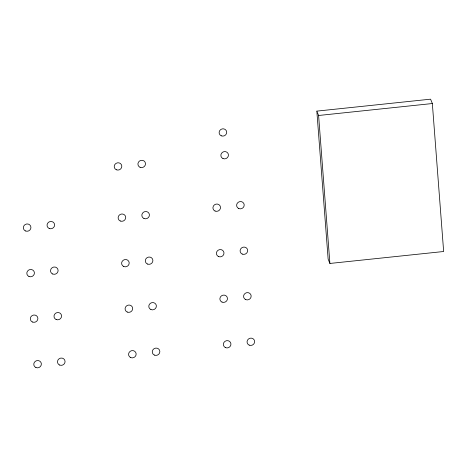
<?xml version="1.0" encoding="UTF-8"?>
<svg xmlns="http://www.w3.org/2000/svg" width="467" height="467" viewBox="0 0 467 467"><rect width="100%" height="100%" fill="white"/><g stroke="black" fill="none" stroke-linecap="round" stroke-linejoin="round"><path stroke-width="0.7" d="M316.836 111.117L430.58 99.173L432.343 103.534L443.65 251.509L329.9 263.452L328.138 259.092L316.836 111.117L318.599 115.483L329.9 263.452M318.599 115.483L432.343 103.534M221.259 135.809A3.824 3.631 -22 0 0 226.699 132.062A3.824 3.631 -22 0 0 220.78 129.505A3.824 3.631 -22 0 0 221.259 135.809M222.998 158.576A3.824 3.631 -22 0 0 228.439 154.828A3.824 3.631 -22 0 0 222.52 152.271A3.824 3.631 -22 0 0 222.998 158.576M218.544 256.57A3.824 3.631 -22 0 0 223.985 252.822A3.824 3.631 -22 0 0 218.06 250.265A3.824 3.631 -22 0 0 218.544 256.57M242.239 254.077A3.824 3.631 -22 0 0 247.679 250.33A3.824 3.631 -22 0 0 241.76 247.779A3.824 3.631 -22 0 0 242.239 254.077M123.755 266.523A3.824 3.631 -22 0 0 129.196 262.775A3.824 3.631 -22 0 0 123.27 260.224A3.824 3.631 -22 0 0 123.755 266.523M147.449 264.036A3.824 3.631 -22 0 0 152.89 260.288A3.824 3.631 -22 0 0 146.971 257.731A3.824 3.631 -22 0 0 147.449 264.036M28.966 276.482A3.824 3.631 -22 0 0 34.406 272.734A3.824 3.631 -22 0 0 28.481 270.177A3.824 3.631 -22 0 0 28.966 276.482M52.66 273.995A3.824 3.631 -22 0 0 58.101 270.247A3.824 3.631 -22 0 0 52.181 267.69A3.824 3.631 -22 0 0 52.66 273.995M222.023 302.096A3.824 3.631 -22 0 0 227.464 298.349A3.824 3.631 -22 0 0 221.539 295.792A3.824 3.631 -22 0 0 222.023 302.096M245.718 299.61A3.824 3.631 -22 0 0 251.158 295.862A3.824 3.631 -22 0 0 245.239 293.305A3.824 3.631 -22 0 0 245.718 299.61M127.234 312.055A3.824 3.631 -22 0 0 132.675 308.308A3.824 3.631 -22 0 0 126.75 305.751A3.824 3.631 -22 0 0 127.234 312.055M150.929 309.563A3.824 3.631 -22 0 0 156.369 305.815A3.824 3.631 -22 0 0 150.45 303.264A3.824 3.631 -22 0 0 150.929 309.563M32.439 322.008A3.824 3.631 -22 0 0 37.885 318.261A3.824 3.631 -22 0 0 31.96 315.71A3.824 3.631 -22 0 0 32.439 322.008M56.139 319.521A3.824 3.631 -22 0 0 61.58 315.774A3.824 3.631 -22 0 0 55.655 313.217A3.824 3.631 -22 0 0 56.139 319.521M225.497 347.629A3.824 3.631 -22 0 0 230.943 343.875A3.824 3.631 -22 0 0 225.018 341.324A3.824 3.631 -22 0 0 225.497 347.629M249.197 345.136A3.824 3.631 -22 0 0 254.638 341.389A3.824 3.631 -22 0 0 248.713 338.832A3.824 3.631 -22 0 0 249.197 345.136M130.707 357.582A3.824 3.631 -22 0 0 136.148 353.834A3.824 3.631 -22 0 0 130.229 351.283A3.824 3.631 -22 0 0 130.707 357.582M154.408 355.095A3.824 3.631 -22 0 0 159.848 351.347A3.824 3.631 -22 0 0 153.923 348.791A3.824 3.631 -22 0 0 154.408 355.095M35.918 367.541A3.824 3.631 -22 0 0 41.359 363.793A3.824 3.631 -22 0 0 35.439 361.236A3.824 3.631 -22 0 0 35.918 367.541M59.618 365.048A3.824 3.631 -22 0 0 65.059 361.3A3.824 3.631 -22 0 0 59.134 358.749A3.824 3.631 -22 0 0 59.618 365.048M116.359 169.778A3.824 3.631 -22 0 0 121.805 166.024A3.824 3.631 -22 0 0 115.88 163.473A3.824 3.631 -22 0 0 116.359 169.778M140.059 167.285A3.824 3.631 -22 0 0 145.5 163.538A3.824 3.631 -22 0 0 139.575 160.981A3.824 3.631 -22 0 0 140.059 167.285M25.487 230.955A3.824 3.631 -22 0 0 30.927 227.201A3.824 3.631 -22 0 0 25.002 224.65A3.824 3.631 -22 0 0 25.487 230.955M49.181 228.462A3.824 3.631 -22 0 0 54.621 224.715A3.824 3.631 -22 0 0 48.702 222.158A3.824 3.631 -22 0 0 49.181 228.462M215.065 211.037A3.824 3.631 -22 0 0 220.506 207.29A3.824 3.631 -22 0 0 214.581 204.739A3.824 3.631 -22 0 0 215.065 211.037M238.76 208.551A3.824 3.631 -22 0 0 244.2 204.803A3.824 3.631 -22 0 0 238.281 202.246A3.824 3.631 -22 0 0 238.76 208.551M120.276 220.996A3.824 3.631 -22 0 0 125.716 217.248A3.824 3.631 -22 0 0 119.791 214.692A3.824 3.631 -22 0 0 120.276 220.996M143.97 218.503A3.824 3.631 -22 0 0 149.411 214.756A3.824 3.631 -22 0 0 143.492 212.205A3.824 3.631 -22 0 0 143.97 218.503"/></g></svg>
